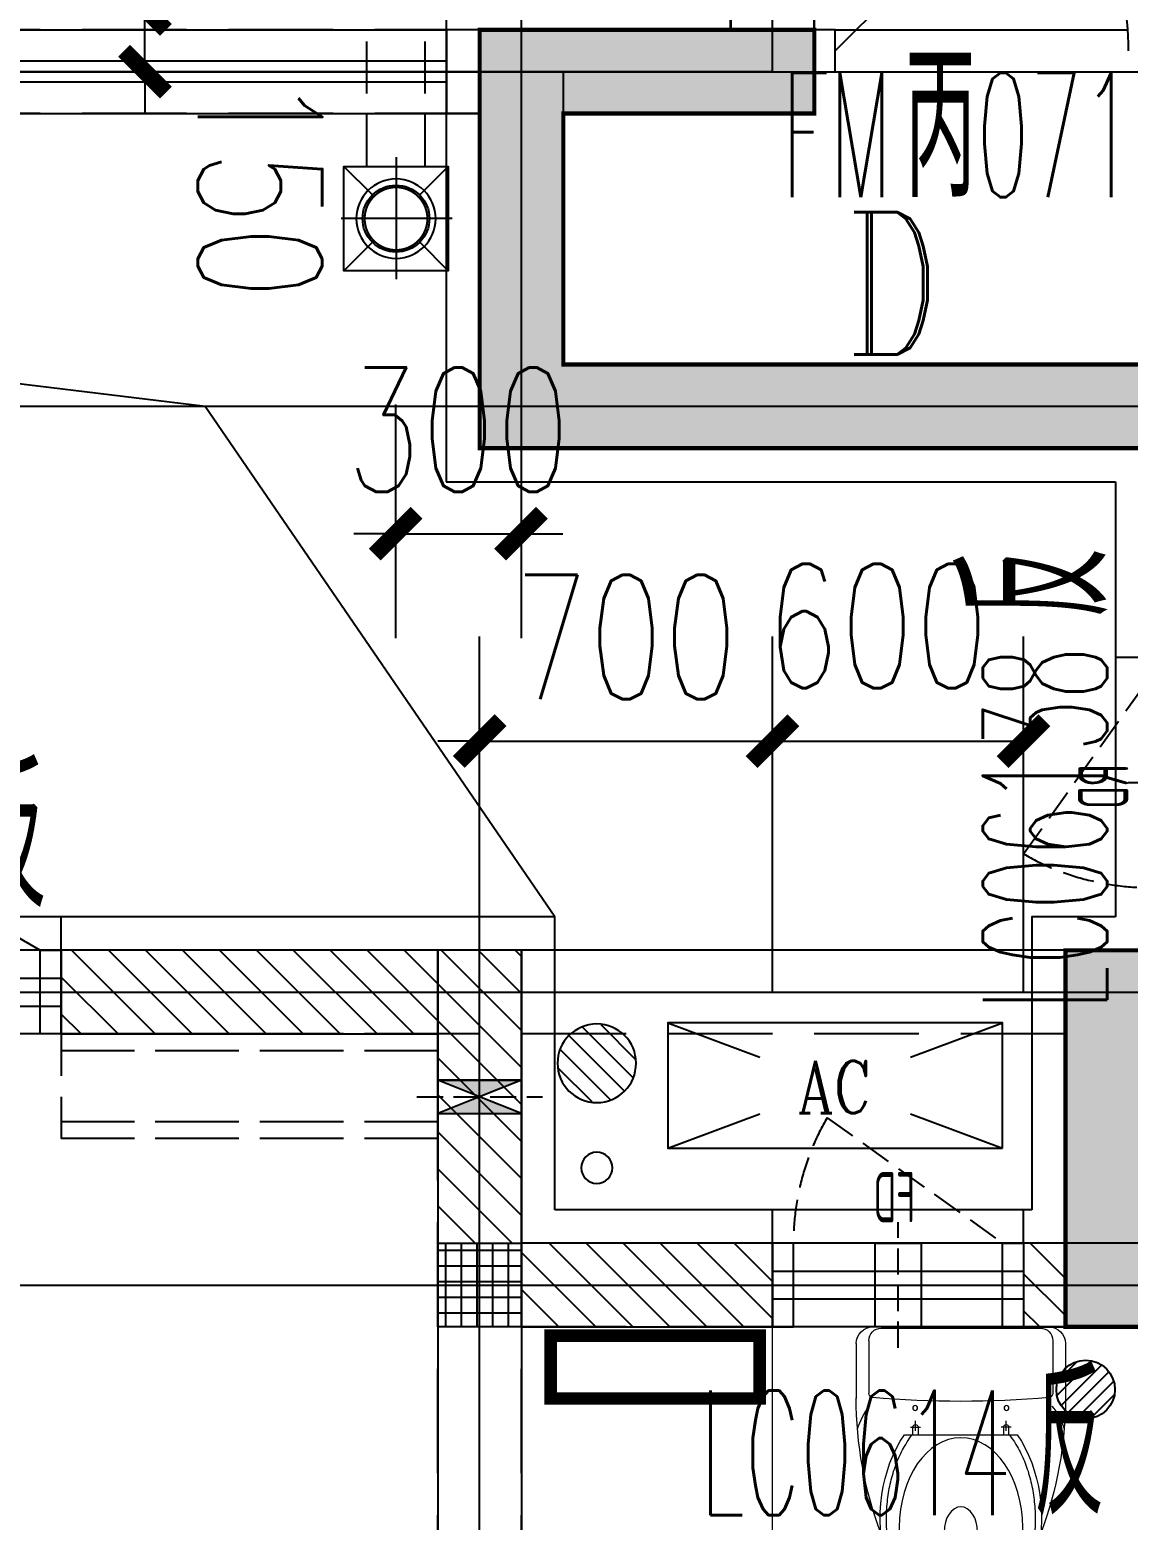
# Model space of a CAD drawing. Header units: millimetres. Extents: x 815519 to 890079, y 147095 to 251022.
# Drawn here: x 871104 to 873729, y 159533 to 163096 of the extents above; entities that cross this region are included whole.
import ezdxf

# ---------------------------------------------------------------- set-up
doc = ezdxf.new("R2010")
doc.units = ezdxf.units.MM
doc.header["$LTSCALE"] = 1000
doc.linetypes.add('DASH', pattern=[0.35, 0.25, -0.1])
doc.linetypes.add('DOTE', pattern=[61.468, 50.8, -5.08, 0.508, -5.08])
doc.layers.get('Defpoints').update_dxf_attribs({"color": 1})
for name, color, linetype in [('0-水标注', 1, 'Continuous'), ('000-深灰', 8, 'Continuous'), ('00000602', 7, 'Continuous'), ('A-WIND（门窗）', 155, 'Continuous'), ('AXIS', 3, 'Continuous'), ('COLUMN', 9, 'Continuous'), ('DOOR_FIRE', 4, 'Continuous'), ('DOOR_FIRE_TEXT', 7, 'Continuous'), ('E_OTHER', 3, 'Continuous'), ('EQUIP_地漏', 7, 'Continuous'), ('HANDRAIL', 3, 'Continuous'), ('KTIAO', 125, 'Continuous'), ('PC_预制外墙', 11, 'Continuous'), ('PC_预制外墙填充', 252, 'Continuous'), ('PIPE-地暖供', 4, 'Continuous'), ('PUB_DIM', 3, 'Continuous'), ('PUB_HATCH', 8, 'Continuous'), ('PUB_TEXT', 7, 'Continuous'), ('STAIR', 52, 'Continuous'), ('SURFACE', 6, 'Continuous'), ('VPIPE-凝结', 151, 'TG_N'), ('VPIPE-雨水', 4, 'DASH'), ('WALL', 2, 'Continuous'), ('WINDOW', 4, 'Continuous'), ('WINDOW_TEXT', 7, 'Continuous'), ('屋面雨落', 3, 'Continuous'), ('总内隔墙', 30, 'Continuous'), ('柱', 2, 'Continuous'), ('梁虚线', 134, 'DASH'), ('漏空线', 5, 'Continuous'), ('看线', 163, 'Continuous'), ('砼墙', 3, 'Continuous'), ('空调', 9, 'Continuous'), ('面积框', 6, 'Continuous'), ('预留洞-厨房', 6, 'Continuous')]:
    doc.layers.add(name, color=color, linetype=linetype)
doc.layers.add('DOTE', color=1, linetype='DOTE', plot=False)
for name, color, linetype, lineweight in [('厨卫', 154, 'Continuous', 0), ('预留洞-卫生间', 6, 'Continuous', 25), ('预留洞-空调', 6, 'Continuous', 25)]:
    doc.layers.add(name, color=color, linetype=linetype, lineweight=lineweight)
doc.styles.add('_TCH_DIM_T3', font='SIMPLEX.shx', dxfattribs={"width": 0.7, "bigfont": 'GBCBIG.shx'})
doc.styles.add('_TCH_LABEL', font='COMPLEX', dxfattribs={"bigfont": 'GBCBIG'})
doc.styles.add('_TCH_WINDOW', font='SIMPLEX', dxfattribs={"height": 3.5, "bigfont": 'GBCBIG'})
doc.styles.add('COMPLEX', font='COMPLEX')
doc.styles.add('TG_LINETYPE', font='SIMPLEX', dxfattribs={"width": 0.8, "height": 3, "bigfont": 'HZTXT'})
doc.styles.add('TSSD_REIN', font='TSSDENG.shx', dxfattribs={"width": 0.69, "height": 0.2, "bigfont": 'TSSDCHN.shx'})
doc.linetypes.add('TG_N', pattern='A,2,-0.3,["N",TG_LINETYPE,S=0.1,R=0,X=-0.23,Y=-0.15],0', length=2.3)
doc.dimstyles.new('_TCH_ARCH&&100', dxfattribs={"dimtxt": 297.5, "dimasz": 100, "dimexe": 250, "dimexo": 300, "dimgap": 100, "dimtad": 1, "dimdec": 0, "dimzin": 0, "dimdsep": 46, "dimtxsty": '_TCH_DIM_T3', "dimblk": 'ARCHTICK', "dimcen": 0.09, "dimclrt": 7, "dimazin": 2, "dimtfac": 1, "dimtdec": 0, "dimtix": 1, "dimtmove": 2, "dimatfit": 3, "dimfxl": 1, "dimtolj": 1, "dimtzin": 0, "dimarcsym": 0})

# ---------------------------------------------------------------- blocks, each defined once
blk = doc.blocks.new('10#标准层轴网')
at = {"layer": 'AXIS'}
blk.add_line((-317073.1, 354950), (-319373.1, 354950), dxfattribs=at)
at = {"layer": 'DOTE'}
for p, q in [((-317673.1, 354150), (-317673.1, 365950)), ((-317073.1, 354950), (-317073.1, 365950)), ((-328473.1, 354950), (-313473.1, 354950)), ((-303473.1, 354150), (-370833.1, 354150)), ((-325873.1, 352750), (-303473.1, 352750)), ((-317773.1, 342150), (-317773.1, 352750)), ((-328473.1, 352050), (-303473.1, 352050))]:
    blk.add_line(p, q, dxfattribs=at)
blk = doc.blocks.new('$DorLib2D$00000114')
at = {"color": 0}
blk.add_line((0.5, 0), (-0.2071, 0.7071), dxfattribs=at)
blk.add_arc((0.5, 0), 1, 135, 180, dxfattribs=at)
blk = doc.blocks.new('10#-2单元-3C右侧楼梯间')
at = {"layer": 'DOOR_FIRE'}
for p, q in [((-189720, 481500, 300), (-189020, 481500, 300)), ((-189720, 481400, 300), (-189020, 481400, 300))]:
    blk.add_line(p, q, dxfattribs=at)
at = {"layer": 'SURFACE'}
for p, q in [((-190650, 481550), (-190650, 480420)), ((-190650, 480420), (-189050, 480420))]:
    blk.add_line(p, q, dxfattribs=at)
at = {"layer": 'WALL'}
for p, q in [((-189970, 481550), (-189970, 481500)), ((-189770, 481500), (-189770, 481550)), ((-190570, 481500), (-190570, 480500)), ((-190570, 481500), (-189970, 481500)), ((-189720, 481500), (-189770, 481500)), ((-189720, 481400), (-189720, 481500)), ((-190370, 481400), (-190370, 480700)), ((-190370, 481400), (-189870, 481400)), ((-189870, 481400), (-189720, 481400)), ((-190370, 480700), (-188870, 480700)), ((-190570, 480500), (-188770, 480500))]:
    blk.add_line(p, q, dxfattribs=at)
at = {"layer": 'DOOR_FIRE', "xscale": -700, "yscale": 700, "zscale": 100, "rotation": 4.123338632419701e-10}
blk.add_blockref('$DorLib2D$00000114', (-189370, 481450), dxfattribs=at)
at = {"layer": 'DOOR_FIRE_TEXT', "style": '_TCH_WINDOW'}
for s, height, width, p in [('丙', 337.6, 0.7, (-189554, 481100)), ('FM', 297.5, 0.494118, (-189848, 481100)), ('0718', 297.5, 0.494118, (-189382, 481100))]:
    blk.add_text(s, height=height, dxfattribs=dict(at, width=width)).set_placement(p)
blk = doc.blocks.new('dddfg')
at = {"layer": '空调'}
for p, q in [((-230086.3, 24543.2), (-230086.3, 24368.2)), ((-229986.3, 24543.2), (-230086.3, 24543.2)), ((-230046.3, 24543.2), (-230046.3, 24368.2)), ((-229836.3, 24543.2), (-229936.3, 24543.2)), ((-229876.3, 24543.2), (-229876.3, 24368.2)), ((-229836.3, 24543.2), (-229836.3, 24368.2)), ((-230086.3, 24318.2), (-230086.3, 24118.2)), ((-230046.3, 24318.2), (-230046.3, 24118.2)), ((-229876.3, 24318.2), (-229876.3, 24118.2)), ((-229836.3, 24318.2), (-229836.3, 24118.2)), ((-230086.3, 24068.2), (-230086.3, 23868.2)), ((-230046.3, 24068.2), (-230046.3, 23868.2)), ((-229876.3, 24068.2), (-229876.3, 23868.2)), ((-229836.3, 24068.2), (-229836.3, 23868.2)), ((-230086.3, 23818.2), (-230086.3, 23643.2)), ((-230046.3, 23818.2), (-230046.3, 23643.2)), ((-229876.3, 23818.2), (-229876.3, 23643.2)), ((-229836.3, 23818.2), (-229836.3, 23643.2)), ((-230086.3, 23643.2), (-229986.3, 23643.2)), ((-229936.3, 23643.2), (-229836.3, 23643.2))]:
    blk.add_line(p, q, dxfattribs=at)
blk = doc.blocks.new('空调室外机')
at = {"linetype": 'ByBlock', "ltscale": 0.4}
for p, q in [((-375.2, 159.4), (-155.4, 76.9)), ((205, 76.9), (424.8, 159.4)), ((-375.2, -140.6), (-155.4, -58.2)), ((205, -58.2), (424.8, -140.6))]:
    blk.add_line(p, q, dxfattribs=at)
blk.add_lwpolyline([(424.8, -140.6), (424.8, 159.4), (-375.2, 159.4), (-375.2, -140.6)], close=True, dxfattribs=at)
at = {"style": 'COMPLEX', "width": 0.8}
blk.add_attdef('AC', (-83.7, -57, 0), '', height=125, dxfattribs=at)
blk = doc.blocks.new('$WINLIB2D$00000001')
for p, q in [((-0.5, 0.5), (0.5, 0.5)), ((-0.5, 0.5), (-0.5, -0.5)), ((0.5, -0.5), (0.5, 0.5)), ((0.5, 0.1667), (-0.5, 0.1667)), ((0.5, -0.1667), (-0.5, -0.1667)), ((-0.5, -0.5), (0.5, -0.5))]:
    blk.add_line(p, q)
blk = doc.blocks.new('3A户型-平面-反')
at = {"layer": 'A-WIND（门窗）', "linetype": 'DASH', "ltscale": 0.3}
for p, q in [((-116686.8, 132030.4), (-116386.8, 132450)), ((-119556.4, 132100), (-119036.8, 131800)), ((-117156.4, 131400), (-116736.8, 131100))]:
    blk.add_line(p, q, dxfattribs=at)
at = {"layer": 'A-WIND（门窗）'}
for points in [[(-118986.8, 131800), (-118986.8, 131600), (-119036.8, 131600), (-119036.8, 131800)], [(-117286.8, 131100), (-117286.8, 130900), (-117236.8, 130900), (-117236.8, 131100)], [(-116686.8, 131100), (-116686.8, 130900), (-116736.8, 130900), (-116736.8, 131100)]]:
    blk.add_lwpolyline(points, close=True, dxfattribs=at)
at = {"layer": 'A-WIND（门窗）', "linetype": 'DASH', "ltscale": 0.3}
for centre, start, end in [((-116386.8, 132550), 240, 270), ((-116636.8, 131100), 150, 180)]:
    blk.add_arc(centre, 600, start, end, dxfattribs=at)
at = {"layer": 'STAIR'}
blk.add_line((-116666.8, 131800), (-117806.8, 131800), dxfattribs=at)
at = {"layer": 'SURFACE'}
for p, q in [((-116466.8, 132920), (-116466.8, 131880)), ((-116386.8, 132500), (-116466.8, 132500)), ((-117806.8, 131880), (-121186.8, 131880)), ((-118986.8, 131800), (-118986.8, 131880)), ((-117806.8, 131180), (-117806.8, 131880)), ((-116666.8, 131180), (-117806.8, 131180)), ((-117286.8, 131100), (-117286.8, 131180)), ((-116686.8, 131100), (-116686.8, 131180))]:
    blk.add_line(p, q, dxfattribs=at)
blk.add_lwpolyline([(-116466.8, 131880), (-116666.8, 131880), (-116666.8, 131180)], dxfattribs=at)
at = {"layer": 'WALL'}
for p, q in [((-117886.8, 131800), (-118986.8, 131800)), ((-118986.8, 131800), (-118986.8, 131600)), ((-117886.8, 131800), (-117886.8, 131100)), ((-118986.8, 131600), (-118086.8, 131600)), ((-118086.8, 131600), (-118086.8, 131000)), ((-117286.8, 131100), (-117886.8, 131100)), ((-117286.8, 130900), (-117286.8, 131100)), ((-116386.8, 131100), (-116686.8, 131100)), ((-116686.8, 131100), (-116686.8, 130900)), ((-118086.8, 131000), (-118086.8, 129200)), ((-117886.8, 130900), (-117886.8, 129200)), ((-117886.8, 130900), (-117286.8, 130900)), ((-116686.8, 130900), (-116286.8, 130900))]:
    blk.add_line(p, q, dxfattribs=at)
at = {"layer": 'KTIAO', "extrusion": (0, 0, -1)}
ref = blk.add_blockref('空调室外机', (117161.6, 131467.6), dxfattribs=dict(at, xscale=-1, zscale=-1))
ref.add_attrib('AC', 'AC', (-117226.8, 131410.5), dxfattribs={"layer": '0', "height": 125, "style": 'COMPLEX', "width": 0.8})
at = {"layer": 'WINDOW'}
for p, xscale, yscale, zscale, rotation in [((-119586.8, 131700), 1200, 200, 1200, 179.9999999994455), ((-116986.8, 131000), 600, -200, 600, 179.9999999999922)]:
    blk.add_blockref('$WINLIB2D$00000001', p, dxfattribs=dict(at, xscale=xscale, yscale=yscale, zscale=zscale, rotation=rotation))
at = {"layer": '空调', "rotation": 270}
blk.add_blockref('dddfg', (-142630, -98486.3), dxfattribs=at)
at = {"layer": 'WINDOW_TEXT', "style": '_TCH_WINDOW'}
for s, height, rotation, width, p in [('反', 337.6, 90, 0.7, (-116486.8, 132594.7)), ('LC06138', 297.5, 90, 0.494118, (-116486.8, 131656.7)), ('反', 337.6, 360, 0.7, (-119188.6, 131900)), ('反', 337.6, 360, 0.7, (-116662.1, 130450)), ('LC0614', 297.5, 360, 0.494118, (-117460.1, 130450))]:
    blk.add_text(s, height=height, rotation=rotation, dxfattribs=dict(at, width=width)).set_placement(p)
blk = doc.blocks.new('10#楼-房间功能')
at = {"layer": 'PUB_TEXT', "style": '_TCH_LABEL', "width": 0.705882}
blk.add_text('D', height=340, dxfattribs=at).set_placement((-316898.2, 414285.2))
blk = doc.blocks.new('10#-剪力墙-初')
at = {"layer": 'PUB_HATCH'}
for points in [[(662712.9, -141000.9), (662712.9, -141600.9), (658412.9, -141600.9), (658412.9, -141800.9), (662912.9, -141800.9), (662912.9, -140800.9), (662112.9, -140800.9), (662112.9, -141000.9)], [(661512.9, -143900.9), (661512.9, -143000.9), (661112.9, -143000.9), (661112.9, -143900.9)]]:
    blk.add_hatch(color=256, dxfattribs=at).paths.add_polyline_path(points)
at = {"layer": '柱', "color": 6, "ltscale": 1, "const_width": 10}
blk.add_lwpolyline([(661512.9, -143900.9), (661512.9, -143000.9), (661112.9, -143000.9), (661112.9, -143900.9)], close=True, dxfattribs=at)
at = {"layer": '砼墙', "color": 5, "ltscale": 1, "const_width": 10}
blk.add_lwpolyline([(662712.9, -141000.9), (662712.9, -141600.9), (659312.9, -141600.9), (659312.9, -141600.9), (658412.9, -141600.9), (658412.9, -141800.9), (658512.9, -141800.9), (658512.9, -141800.9), (662912.9, -141800.9), (662912.9, -140800.9), (662112.9, -140800.9), (662112.9, -141000.9)], close=True, dxfattribs=at)
blk = doc.blocks.new('Z$W@#022B05CA')
at = {"layer": '厨卫'}
for p, q in [((698.7, 500), (567.8, 500)), ((705.7, 470), (579.9, 470)), ((735.7, 60), (735.7, 440)), ((738.7, 40), (738.7, 460)), ((480.7, 115.3), (480.7, 384.7)), ((480.7, 364.4), (499.9, 364.4)), ((490.4, 358.5), (514.2, 358.5)), ((499.1, 370.2), (499.1, 346.6)), ((499.9, 352.2), (480.7, 352.2)), ((499.9, 147.8), (480.7, 147.8)), ((499.1, 129.8), (499.1, 153.4)), ((480.7, 135.6), (499.9, 135.6)), ((490.4, 141.5), (514.2, 141.5)), ((698.7, 0), (567.8, 0)), ((705.7, 30), (579.9, 30))]:
    blk.add_line(p, q, dxfattribs=at)
for centre in [(544.8, 359.2), (544.8, 140.8)]:
    blk.add_circle(centre, 5.82, dxfattribs=at)
for centre, radius, start, end in [((568.5, -416.2), 916.2, 89.9528, 110.6123), ((698.7, 460), 40, 0, 90), ((448.5, 346.2), 157.9, 50.1815, 72.8478), ((579.9, 460), 10, 90, 175.0115), ((705.7, 440), 30, 0, 90), ((2985.7, 250), 2425, 175.0115, 184.9885), ((499.3, 358.3), 6.15, 275.1568, 84.8432), ((499.3, 141.7), 6.15, 275.1568, 84.8432), ((568.5, 916.2), 916.2, 249.3877, 270.0472), ((579.9, 40), 10, 184.9885, 270), ((698.7, 40), 40, 270, 0), ((705.7, 60), 30, 270, 0), ((448.5, 153.8), 157.9, 287.1522, 309.8185)]:
    blk.add_arc(centre, radius, start, end, dxfattribs=at)
for centre, major_axis, ratio, start_param, end_param in [((279.7, 250), (281, 0), 0.685919, 0.773739, 5.509446), ((259.5, 250.3), (214.4, 0), 0.687861, 1.570796326796175, 7.853981633975761), ((248.3, 250), (60.7, 0), 0.657164, 1.570796326790381, 7.853981633969967)]:
    blk.add_ellipse(centre, major_axis=major_axis, ratio=ratio, start_param=start_param, end_param=end_param, dxfattribs=at)
blk.add_open_spline([(479.3, 367), (466, 376.7), (459.6, 380.8), (441.8, 391), (430, 396.8), (405.1, 406.9), (392, 411.3), (364.9, 418.6), (350.9, 421.5), (322.3, 425.7), (307.8, 427), (278.6, 428), (263.9, 427.7), (234.9, 425.4), (220.5, 423.5), (192.4, 418.1), (178.7, 414.6), (152.3, 406.2), (139.7, 401.2), (115.8, 390.1), (104.6, 383.8), (83.9, 370.3), (74.3, 363), (57.2, 347.5), (49.7, 339.3), (36.7, 322.4), (31.2, 313.7), (22.5, 295.8), (19.2, 286.8), (14.8, 268.4), (13.7, 259.2), (13.7, 240.7), (14.8, 231.5), (19.2, 213.2), (22.5, 204.1), (31.2, 186.3), (36.7, 177.5), (49.7, 160.6), (57.3, 152.5), (74.4, 137), (83.9, 129.7), (104.7, 116.1), (115.9, 109.9), (139.8, 98.7), (152.4, 93.8), (178.8, 85.4), (192.5, 81.9), (220.6, 76.5), (234.9, 74.5), (264, 72.3), (278.7, 72), (307.9, 73), (322.4, 74.3), (351, 78.5), (365, 81.4), (392.1, 88.7), (405.2, 93.1), (430.1, 103.3), (441.9, 109), (459.6, 119.2), (466, 123.3), (481, 132.7)], degree=3, knots=[3.915332, 3.915332, 3.915332, 3.915332, 4.014441, 4.014441, 4.176505, 4.176505, 4.338569, 4.338569, 4.500633, 4.500633, 4.662697, 4.662697, 4.824761, 4.824761, 4.986825, 4.986825, 5.148889, 5.148889, 5.310953, 5.310953, 5.473017, 5.473017, 5.635081, 5.635081, 5.797146, 5.797146, 5.95921, 5.95921, 6.121274, 6.121274, 6.283338, 6.283338, 6.445402, 6.445402, 6.607466, 6.607466, 6.76953, 6.76953, 6.931594, 6.931594, 7.093658, 7.093658, 7.255722, 7.255722, 7.417786, 7.417786, 7.57985, 7.57985, 7.741915, 7.741915, 7.903979, 7.903979, 8.066043, 8.066043, 8.228107, 8.228107, 8.390171, 8.390171, 8.552235, 8.552235, 8.651039, 8.651039, 8.651039, 8.651039], dxfattribs=at)
blk = doc.blocks.new('3A-左户厨卫')
at = {"layer": '厨卫'}
blk.add_lwpolyline([(-461856.5, 436050), (-461256.5, 436050), (-461256.5, 434350), (-461856.5, 434350)], close=True, dxfattribs=at)
at = {"ltscale": 0.002, "rotation": 90}
blk.add_blockref('Z$W@#022B05CA', (-462056.5, 435311.2), dxfattribs=at)
blk = doc.blocks.new('A$C229B3283')
at = {"color": 2, "linetype": 'DASH', "ltscale": 0.25}
blk.add_lwpolyline([(0, -250), (0, 50)], dxfattribs=at)
blk.add_lwpolyline([(-55, 0), (-55, -200), (55, -200), (55, 0), (-55, 0)])
at = {"color": 8, "style": 'TSSD_REIN', "width": 0.552}
blk.add_text('FD', height=120, dxfattribs=at).set_placement((-40.8, 50))
blk = doc.blocks.new('A$C3BAF56AD')
at = {"color": 2, "linetype": 'DASH', "ltscale": 0.25}
blk.add_lwpolyline([(0, -250), (0, 50)], dxfattribs=at)
blk.add_lwpolyline([(-55, 0), (-55, -200), (55, -200), (55, 0), (-55, 0)])
at = {"color": 8, "style": 'TSSD_REIN', "width": 0.552}
blk.add_text('RD', height=120, dxfattribs=at).set_placement((-44.6, 50))
blk = doc.blocks.new('A$C1AEB30FF')
h = blk.add_hatch(color=8)
h.dxf.hatch_style = 1
h.paths.add_polyline_path([(40, -200), (0, -100), (40, 0)])
h.paths.add_polyline_path([(-40, -200), (0, -100), (-40, 0)])
at = {"color": 2, "linetype": 'DASH', "ltscale": 0.25}
blk.add_lwpolyline([(0, 50), (0, -250)], dxfattribs=at)
for points in [[(40, -200), (40, 0), (-40, 0), (-40, -200), (40, -200)], [(-40, -200), (0, -100), (-40, 0), (-40, -200)], [(40, -200), (0, -100), (40, 0), (40, -200)]]:
    blk.add_lwpolyline(points)
blk = doc.blocks.new('地漏')
h = blk.add_hatch()
h.set_pattern_fill('LINE', color=13, scale=25, angle=45, style=0)
h.set_pattern_definition([(45, (0, 0), (-16.83798023, 16.83798023), [])])
edge = h.paths.add_edge_path()
edge.add_arc((6430372.7, -196010.6), 70, 0, 360)
at = {"color": 13}
blk.add_line((6430410.5, -195951.9), (6430411.9, -195953.3), dxfattribs=at)
blk.add_circle((6430372.7, -196010.6), 70)
blk = doc.blocks.new('$TwtSys$00000141')
for p, q in [((-94.2, 7.7), (-10.1, 91.8)), ((-94.2, 7.7), (-10.1, 91.8)), ((-87.2, -35.1), (35.1, 87.2)), ((-87.2, -35.1), (35.1, 87.2)), ((-66.5, -66.5), (66.5, 66.5)), ((-66.5, -66.5), (66.5, 66.5)), ((-32.4, -87.1), (87.6, 32.9)), ((-32.4, -87.1), (87.6, 32.9)), ((11.4, -92.3), (92.3, -11.4)), ((11.4, -92.3), (92.3, -11.4))]:
    blk.add_line(p, q)
blk.add_circle((0, 0), 94)
blk.add_circle((0, 0), 94)
blk = doc.blocks.new('3-A-雨水-留洞')
at = {"layer": 'VPIPE-凝结'}
blk.add_circle((-558294.2, 689470.5), 37.5, dxfattribs=at)
at = {"layer": 'EQUIP_地漏'}
blk.add_blockref('$TwtSys$00000141', (-558294.2, 689720.5), dxfattribs=at)
at = {"layer": 'EQUIP_地漏', "xscale": -1, "rotation": 180}
blk.add_blockref('地漏', (-6989835.2, 492929.9), dxfattribs=at)
at = {"layer": '预留洞-卫生间'}
blk.add_blockref('A$C229B3283', (-559014.2, 689290.5), dxfattribs=at)
at = {"layer": '预留洞-厨房', "rotation": 270}
blk.add_blockref('A$C3BAF56AD', (-559614.2, 690390.5), dxfattribs=at)
at = {"layer": '预留洞-空调', "xscale": -1, "rotation": 270}
blk.add_blockref('A$C1AEB30FF', (-557914.2, 689640.5), dxfattribs=at)
blk = doc.blocks.new('_ArchTick')
at = {"color": 0, "linetype": 'ByBlock', "const_width": 0.4}
blk.add_lwpolyline([(-0.5, -0.5), (0.5, 0.5)], dxfattribs=at)
blk = doc.blocks.new('*D918')
at = {"layer": 'Defpoints', "color": 0, "transparency": 16777216}
for p in [(-189270, 544200), (-189870, 543300), (-189270, 543300)]:
    blk.add_point(p, dxfattribs=at)
at = {"layer": 'PUB_DIM', "color": 0, "lineweight": -2, "transparency": 16777216}
for p, q in [((-189870, 543600), (-189870, 544450)), ((-189270, 543600), (-189270, 544450)), ((-189870, 544200), (-189270, 544200))]:
    blk.add_line(p, q, dxfattribs=at)
at = {"layer": 'PUB_DIM', "color": 0, "lineweight": -2, "transparency": 16777216, "xscale": 100, "yscale": 100, "zscale": 100, "rotation": 180}
blk.add_blockref('_ArchTick', (-189870, 544200), dxfattribs=at)
at = {"layer": 'PUB_DIM', "color": 0, "lineweight": -2, "transparency": 16777216, "xscale": 100, "yscale": 100, "zscale": 100}
blk.add_blockref('_ArchTick', (-189270, 544200), dxfattribs=at)
at = {"layer": 'PUB_DIM', "color": 7, "transparency": 16777216, "insert": (-189620, 544475), "char_height": 297.5, "attachment_point": 5, "style": '_TCH_DIM_T3'}
blk.add_mtext('\\A1;600', dxfattribs=at)
blk = doc.blocks.new('*D919')
at = {"layer": 'Defpoints', "color": 0, "transparency": 16777216}
for p in [(-189870, 544200), (-190570, 543300), (-189870, 543300)]:
    blk.add_point(p, dxfattribs=at)
at = {"layer": 'PUB_DIM', "color": 0, "lineweight": -2, "transparency": 16777216}
for p, q in [((-190570, 543600), (-190570, 544450)), ((-189870, 543600), (-189870, 544450)), ((-190570, 544200), (-190670, 544200)), ((-190570, 544200), (-189870, 544200)), ((-189870, 544200), (-189770, 544200))]:
    blk.add_line(p, q, dxfattribs=at)
at = {"layer": 'PUB_DIM', "color": 0, "lineweight": -2, "transparency": 16777216, "xscale": 100, "yscale": 100, "zscale": 100}
blk.add_blockref('_ArchTick', (-190570, 544200), dxfattribs=at)
at = {"layer": 'PUB_DIM', "color": 0, "lineweight": -2, "transparency": 16777216, "xscale": 100, "yscale": 100, "zscale": 100, "rotation": 180}
blk.add_blockref('_ArchTick', (-189870, 544200), dxfattribs=at)
at = {"layer": 'PUB_DIM', "color": 7, "transparency": 16777216, "insert": (-190220, 544448.7), "char_height": 297.5, "attachment_point": 5, "style": '_TCH_DIM_T3'}
blk.add_mtext('\\A1;700', dxfattribs=at)
blk = doc.blocks.new('*D951')
at = {"layer": 'Defpoints', "color": 0, "transparency": 16777216}
for p in [(-191370, 547000), (-189870, 547000), (-189869.9, 545950)]:
    blk.add_point(p, dxfattribs=at)
at = {"layer": 'PUB_DIM', "color": 0, "lineweight": -2, "transparency": 16777216}
for p, q in [((-190170, 547000), (-191620, 547000)), ((-191369.9, 545950), (-191370, 547000)), ((-190169.9, 545950), (-191619.9, 545950))]:
    blk.add_line(p, q, dxfattribs=at)
at = {"layer": 'PUB_DIM', "color": 0, "lineweight": -2, "transparency": 16777216, "xscale": 100, "yscale": 100, "zscale": 100}
for p, rotation in [((-191370, 547000), 90.00078163353929), ((-191369.9, 545950), 270.0007816335393)]:
    blk.add_blockref('_ArchTick', p, dxfattribs=dict(at, rotation=rotation))
at = {"layer": 'PUB_DIM', "color": 7, "transparency": 16777216, "insert": (-191121.2, 546475), "char_height": 297.5, "attachment_point": 5, "rotation": 270.0008, "style": '_TCH_DIM_T3'}
blk.add_mtext('\\A1;1050', dxfattribs=at)
blk = doc.blocks.new('*D952')
at = {"layer": 'Defpoints', "color": 0, "transparency": 16777216}
for p in [(-191369.9, 545950), (-189869.9, 545950), (-189869.9, 545800)]:
    blk.add_point(p, dxfattribs=at)
at = {"layer": 'PUB_DIM', "color": 0, "lineweight": -2, "transparency": 16777216}
for p, q in [((-191369.9, 545950), (-191369.9, 546050)), ((-190169.9, 545950), (-191619.9, 545950)), ((-191369.9, 545800), (-191369.9, 545950)), ((-190169.9, 545800), (-191619.9, 545800)), ((-191369.9, 545800), (-191369.9, 545700))]:
    blk.add_line(p, q, dxfattribs=at)
at = {"layer": 'PUB_DIM', "color": 0, "lineweight": -2, "transparency": 16777216, "xscale": 100, "yscale": 100, "zscale": 100}
for p, rotation in [((-191369.9, 545950), 270.0007816335385), ((-191369.9, 545800), 90.00078163353845)]:
    blk.add_blockref('_ArchTick', p, dxfattribs=dict(at, rotation=rotation))
at = {"layer": 'PUB_DIM', "color": 7, "transparency": 16777216, "insert": (-191094.9, 545522.5), "char_height": 297.5, "attachment_point": 5, "rotation": 270.0008, "style": '_TCH_DIM_T3'}
blk.add_mtext('\\A1;150', dxfattribs=at)
blk = doc.blocks.new('YSG')
at = {"layer": 'E_OTHER', "color": 1, "linetype": 'DASH', "ltscale": 0.5}
for p, q in [((704625.7, 382395.7), (704625.7, 382720.7)), ((704765.7, 382395.7), (704765.7, 382720.7))]:
    blk.add_line(p, q, dxfattribs=at)
at = {"layer": '屋面雨落', "ltscale": 0.5}
for points in [[(704639.1, 382215.4), (704570.7, 382146.9), (704820.7, 382146.9), (704752.2, 382215.4, 0.414214), (704752.2, 382328.5), (704820.7, 382396.9), (704570.7, 382396.9), (704639.1, 382328.5, 0.414214), (704639.1, 382215.4, 2.414214)], [(704752.2, 382215.4), (704820.7, 382146.9), (704820.7, 382396.9), (704752.2, 382328.5, 0.414214), (704639.1, 382328.5), (704570.7, 382396.9), (704570.7, 382146.9), (704639.1, 382215.4, 0.414214), (704752.2, 382215.4, 2.414214)]]:
    blk.add_lwpolyline(points, format="xyb", dxfattribs=at)
blk = doc.blocks.new('圆雨水管')
at = {"layer": '0-水标注'}
for p, q in [((330478.5, -524560.6), (330478.5, -524825.6)), ((330625.6, -524694.6), (330334.1, -524694.6))]:
    blk.add_line(p, q, dxfattribs=at)
at = {"layer": '0-水标注', "color": 6, "const_width": 5}
blk.add_lwpolyline([(330553.5, -524694.6, 1), (330403.5, -524694.6, 1), (330553.5, -524694.6, 1)], format="xyb", dxfattribs=at)
at = {"layer": '0-水标注', "color": 6}
blk.add_circle((330478.5, -524694.6), 95, dxfattribs=at)
blk = doc.blocks.new('10#楼-外廊雨水')
at = {"layer": 'VPIPE-雨水', "xscale": -1, "rotation": 270}
blk.add_blockref('圆雨水管', (333924.8, 86170.3, -400), dxfattribs=at)
at = {"layer": '漏空线', "xscale": -1}
blk.add_blockref('YSG', (513925.8, 34376.9, -400), dxfattribs=at)
blk = doc.blocks.new('DAAB')
at = {"layer": '梁虚线', "ltscale": 1}
for p, q in [((225117.7, -670515.6), (225117.7, -669215.6)), ((225317.7, -670515.6), (225317.7, -669215.6)), ((225917.7, -670515.6), (232417.7, -670515.6)), ((225917.7, -670715.6), (232417.7, -670715.6)), ((224517.7, -672715.6), (228317.7, -672715.6)), ((224517.7, -672915.6), (228317.7, -672915.6)), ((225817.7, -679215.6), (225817.7, -672915.6)), ((226017.7, -679215.6), (226017.7, -672915.6)), ((224517.7, -673415.6), (225817.7, -673415.6)), ((224517.7, -673615.6), (225817.7, -673615.6))]:
    blk.add_line(p, q, dxfattribs=at)
for points in [[(225117.7, -670515.6), (225917.7, -670515.6)], [(225117.7, -670715.6), (225117.7, -670515.6)], [(225917.7, -671515.6), (225917.7, -670515.6)], [(225117.7, -670715.6), (225717.7, -670715.6)], [(225717.7, -671315.6), (225717.7, -670715.6)], [(225717.7, -671315.6), (222317.7, -671315.6), (222317.7, -671315.6), (221417.7, -671315.6), (221417.7, -671515.6), (221517.7, -671515.6), (221517.7, -671515.6), (225917.7, -671515.6)]]:
    blk.add_lwpolyline(points, dxfattribs=at)
for points in [[(233917.7, -672715.6), (233917.7, -671515.6), (232417.7, -671515.6), (232417.7, -670715.6), (225917.7, -670715.6), (225917.7, -671515.6), (224317.7, -671515.6), (224317.7, -672715.6), (233917.7, -672715.6)], [(224517.7, -673615.6), (224517.7, -672715.6), (224117.7, -672715.6), (224117.7, -673615.6)]]:
    blk.add_lwpolyline(points, close=True, dxfattribs=at)
blk = doc.blocks.new('10#-集水器')
at = {"layer": 'PIPE-地暖供', "color": 1, "const_width": 30}
blk.add_lwpolyline([(-81046.5, 212333.9), (-81546.5, 212333.9), (-81546.5, 212483.9), (-81046.5, 212483.9)], close=True, dxfattribs=at)
blk = doc.blocks.new('10#-标准层-装备式')
at = {"layer": 'PC_预制外墙填充'}
h = blk.add_hatch(dxfattribs=at)
h.set_pattern_fill('ANSI31', color=256, scale=500, style=0)
h.set_pattern_definition([(45, (-572752.71, 434421.08), (-44.194174, 44.194174), [])])
h.paths.add_polyline_path([(198313.5, 539000), (198513.5, 539000), (198513.5, 539600), (198313.5, 539600)])
h.paths.add_polyline_path([(195313.5, 539000), (195113.5, 539000), (195113.5, 539600), (195313.5, 539600)])
h.paths.add_polyline_path([(188313.5, 537000), (188113.5, 537000), (188113.5, 536400), (188313.5, 536400)])
h.paths.add_polyline_path([(183313.5, 536400), (183113.5, 536400), (183113.5, 537000), (183313.5, 537000)])
h.paths.add_polyline_path([(181513.5, 536400), (181513.5, 537000)])
h.paths.add_polyline_path([(181713.5, 537000), (181513.5, 537000), (181513.5, 536400), (181713.5, 536400)])
h.paths.add_polyline_path([(176713.5, 536400), (176513.5, 536400), (176513.5, 537000), (176713.5, 537000)])
h.paths.add_polyline_path([(169313.5, 538000), (169513.5, 538000), (169513.5, 538800), (169313.5, 538800)])
h.paths.add_polyline_path([(165813.5, 538000), (166013.5, 538000), (166013.5, 538800), (165813.5, 538800)])
h.paths.add_polyline_path([(166513.5, 547200), (165813.5, 547200), (165813.5, 547400), (166513.5, 547400)])
h.paths.add_polyline_path([(185513.5, 543700), (185713.5, 543700), (185713.5, 543000), (185513.5, 543000)])
h.paths.add_polyline_path([(179313.5, 543000), (179113.5, 543000), (179113.5, 543700), (179313.5, 543700)])
h.paths.add_polyline_path([(198313.5, 543000), (198513.5, 543000), (198513.5, 541500), (198313.5, 541500)])
h.paths.add_polyline_path([(197613.5, 539000), (197613.5, 538800), (198513.5, 538800), (198513.5, 539000)])
h.paths.add_polyline_path([(196113.5, 538800), (196113.5, 539000), (195113.5, 539000), (195113.5, 538800)])
h.paths.add_polyline_path([(194813.5, 550500), (194813.5, 550700), (194163.5, 550700), (194163.5, 550500)])
h.paths.add_polyline_path([(193013.5, 550700), (193013.5, 550500), (193763.5, 550500), (193763.5, 550700)])
h.paths.add_polyline_path([(191513.5, 550500), (191513.5, 550700), (191013.5, 550700), (191013.5, 550500)])
h.paths.add_polyline_path([(187013.5, 552800.3), (187013.5, 552600), (187913.5, 552600), (187913.5, 552800.3)])
h.paths.add_polyline_path([(185713.5, 549800), (185913.5, 549800), (185913.5, 549900), (185713.5, 549900)])
h.paths.add_polyline_path([(185913.5, 548000), (185713.5, 548000), (185713.5, 547700), (185913.5, 547700)])
h.paths.add_polyline_path([(187213.5, 544400), (187413.5, 544400), (187413.5, 544900), (187213.5, 544900)])
h.paths.add_polyline_path([(187413.5, 543798.4), (187213.5, 543798.4), (187213.5, 543700), (187413.5, 543700)])
h.paths.add_polyline_path([(186313.5, 542800), (186313.5, 543000), (185713.5, 543000), (185713.5, 542800)])
h.paths.add_polyline_path([(186913.5, 543000), (186913.5, 542800), (187013.5, 542800), (187013.5, 543000)])
h.paths.add_polyline_path([(183413.5, 543500), (183413.5, 543700), (183213.5, 543700), (183213.5, 543500)])
h.paths.add_polyline_path([(184613.5, 543700), (184613.5, 543500), (185513.5, 543500), (185513.5, 543700)])
h.paths.add_polyline_path([(181413.5, 543700), (181413.5, 543500), (181613.5, 543500), (181613.5, 543700)])
h.paths.add_polyline_path([(180213.5, 543500), (180213.5, 543700), (179313.5, 543700), (179313.5, 543500)])
h.paths.add_polyline_path([(178513.5, 543000), (178513.5, 542800), (179113.5, 542800), (179113.5, 543000)])
h.paths.add_polyline_path([(177913.5, 542800), (177913.5, 543000), (177813.5, 543000), (177813.5, 542800)])
h.paths.add_polyline_path([(177413.5, 544400), (177613.5, 544400), (177613.5, 544900), (177413.5, 544900)])
h.paths.add_polyline_path([(177613.5, 543800), (177413.5, 543800), (177413.5, 543700), (177613.5, 543700)])
h.paths.add_polyline_path([(178413.5, 549800), (178613.5, 549800), (178613.5, 549900), (178413.5, 549900)])
h.paths.add_polyline_path([(178613.5, 547800), (178413.5, 547800), (178413.5, 547700), (178613.5, 547700)])
h.paths.add_polyline_path([(177313.5, 552600), (177313.5, 552800), (176413.5, 552800), (176413.5, 552600)])
h.paths.add_polyline_path([(172713.5, 550900), (172713.5, 550700), (173613.5, 550700), (173613.5, 550900)])
h.paths.add_polyline_path([(172063.5, 550700), (172063.5, 550900), (171863.5, 550900), (171863.5, 550700)])
h.paths.add_polyline_path([(170763.5, 550600), (170763.5, 550400), (171213.5, 550400), (171213.5, 550600)])
h.paths.add_polyline_path([(168863.5, 550600), (168863.5, 550400), (170163.5, 550400), (170163.5, 550600)])
h.paths.add_polyline_path([(167363.5, 550400), (167363.5, 550600), (167163.5, 550600), (167163.5, 550400)])
h.paths.add_polyline_path([(165813.5, 547000), (166013.5, 547000), (166013.5, 547200), (165813.5, 547200)])
h.paths.add_polyline_path([(166013.5, 545500), (165813.5, 545500), (165813.5, 544700), (166013.5, 544700)])
h.paths.add_polyline_path([(165813.5, 544350), (166013.5, 544350), (166013.5, 544500.1), (165813.5, 544500.1)])
h.paths.add_polyline_path([(166013.5, 543750), (165813.5, 543750), (165813.5, 542800), (166013.5, 542800)])
h.paths.add_polyline_path([(168513.5, 538200), (168513.5, 538000), (169313.5, 538000), (169313.5, 538200)])
h.paths.add_polyline_path([(166713.5, 538000), (166713.5, 538200), (166013.5, 538200), (166013.5, 538000)])
h.paths.add_polyline_path([(172213.5, 539000), (172213.5, 538800), (172413.5, 538800), (172413.5, 539000)])
h.paths.add_polyline_path([(170213.5, 538800), (170213.5, 539000), (170013.5, 539000), (170013.5, 538800)])
h.paths.add_polyline_path([(175813.5, 537200), (175813.5, 537000), (176013.5, 537000), (176013.5, 537200)])
h.paths.add_polyline_path([(173813.5, 537000), (173813.5, 537200), (173613.5, 537200), (173613.5, 537000)])
h.paths.add_polyline_path([(177513.5, 536200), (177513.5, 536400), (176513.5, 536400), (176513.5, 536200)])
h.paths.add_polyline_path([(181163.5, 536400), (181163.5, 536200), (181713.5, 536200), (181713.5, 536400)])
h.paths.add_polyline_path([(179663.5, 536200), (179663.5, 536400), (179013.5, 536400), (179013.5, 536200)])
h.paths.add_polyline_path([(183663.5, 536200), (183663.5, 536400), (183113.5, 536400), (183113.5, 536200)])
h.paths.add_polyline_path([(187313.5, 536400), (187313.5, 536200), (188313.5, 536200), (188313.5, 536400)])
h.paths.add_polyline_path([(185813.5, 536200), (185813.5, 536400), (185163.5, 536400), (185163.5, 536200)])
h.paths.add_polyline_path([(191013.5, 537200), (191013.5, 537000), (191213.5, 537000), (191213.5, 537200)])
h.paths.add_polyline_path([(189013.5, 537000), (189013.5, 537200), (188813.5, 537200), (188813.5, 537000)])
h.paths.add_polyline_path([(194413.5, 539800), (194413.5, 539600), (194613.5, 539600), (194613.5, 539800)])
h.paths.add_polyline_path([(192413.3, 539600), (192413.3, 539800), (192213.5, 539800), (192213.5, 539600)])
h.paths.add_polyline_path([(197613.5, 545900), (197413.5, 545900), (197413.5, 545000), (197613.5, 545000)])
h.paths.add_polyline_path([(197413.5, 546550), (197613.5, 546550), (197613.5, 547300), (197413.5, 547300)])
at = {"layer": 'PC_预制外墙'}
blk.add_lwpolyline([(179313.5, 543000), (179113.5, 543000), (179113.5, 543700), (179313.5, 543700)], close=True, dxfattribs=at)
for points in [[(180213.5, 543500), (179313.5, 543500), (179313.5, 543700), (180213.5, 543700), (180213.5, 543500)], [(177913.5, 542800), (177813.5, 542800), (177813.5, 543000), (177913.5, 543000), (177913.5, 542800)], [(178513.5, 543000), (179113.5, 543000), (179113.5, 542800), (178513.5, 542800), (178513.5, 543000)]]:
    blk.add_lwpolyline(points, dxfattribs=at)
blk = doc.blocks.new('*D961')
at = {"layer": 'Defpoints', "color": 0, "transparency": 16777216}
for p in [(871978.7, 162499.7), (872278.5, 162499.7), (872278.5, 161891.1)]:
    blk.add_point(p, dxfattribs=at)
at = {"layer": 'PUB_DIM', "color": 0, "lineweight": -2, "transparency": 16777216}
for p, q in [((871978.7, 162199.7), (871978.7, 161641.1)), ((872278.5, 162199.7), (872278.5, 161641.1)), ((871978.7, 161891.1), (871878.7, 161891.1)), ((871978.7, 161891.1), (872278.5, 161891.1)), ((872278.5, 161891.1), (872378.5, 161891.1))]:
    blk.add_line(p, q, dxfattribs=at)
at = {"layer": 'PUB_DIM', "color": 0, "lineweight": -2, "transparency": 16777216, "xscale": 100, "yscale": 100, "zscale": 100}
blk.add_blockref('_ArchTick', (871978.7, 161891.1), dxfattribs=at)
at = {"layer": 'PUB_DIM', "color": 0, "lineweight": -2, "transparency": 16777216, "xscale": 100, "yscale": 100, "zscale": 100, "rotation": 180}
blk.add_blockref('_ArchTick', (872278.5, 161891.1), dxfattribs=at)
at = {"layer": 'PUB_DIM', "color": 7, "transparency": 16777216, "insert": (872128.6, 162139.8), "char_height": 297.5, "attachment_point": 5, "style": '_TCH_DIM_T3'}
blk.add_mtext('\\A1;300', dxfattribs=at)
blk = doc.blocks.new('10#尺寸标注-0')
at = {"layer": 'PUB_DIM', "color": 112}
dim = blk.add_linear_dim(base=(-189270, 544200), p1=(-189870, 543300), p2=(-189270, 543300), angle=0, dimstyle='_TCH_ARCH&&100', dxfattribs=at)
dim.commit()
dim.dimension.update_dxf_attribs({"geometry": '*D918', "text_midpoint": (-189620, 544475), "dimtype": 129})
dim = blk.add_aligned_dim(p1=(-190570, 543300), p2=(-189870, 543300), distance=900, dimstyle='_TCH_ARCH&&100', dxfattribs=at)
dim.commit()
dim.dimension.update_dxf_attribs({"geometry": '*D919', "text_midpoint": (-190220, 544448.7)})
blk = doc.blocks.new('10#-尺寸标注-1')
at = {"layer": 'PUB_DIM'}
dim = blk.add_aligned_dim(p1=(-189869.9, 545950), p2=(-189870, 547000), distance=1500, dimstyle='_TCH_ARCH&&100', dxfattribs=at)
dim.commit()
dim.dimension.update_dxf_attribs({"geometry": '*D951', "text_midpoint": (-191121.2, 546475)})
dim = blk.add_linear_dim(base=(-191369.9, 545950), p1=(-189869.9, 545800), p2=(-189869.9, 545950), angle=90.0008, dimstyle='_TCH_ARCH&&100', dxfattribs=at)
dim.commit()
dim.dimension.update_dxf_attribs({"geometry": '*D952', "text_midpoint": (-191094.9, 545522.5), "dimtype": 129})

msp = doc.modelspace()

# ---------------------------------------------------------------- hatches: boundary and pattern name
at = {"layer": '00000602'}
h = msp.add_hatch(dxfattribs=at)
h.set_pattern_fill('NET', color=256, scale=300)
h.set_pattern_definition([(0, (-651451.338, -189920.94), (0, 37.5), []), (90, (-651451.338, -189920.94), (-37.5, 2e-15), [])])
h.paths.add_polyline_path([(872279.6, 159995.4), (872079.6, 159995.4), (872079.6, 160195.4), (872279.6, 160195.4)])
h.paths.add_polyline_path([(865679.6, 159995.4), (865879.6, 159995.4), (865879.6, 160195.4), (865679.6, 160195.4)])
h.paths.add_polyline_path([(839919.6, 159995.4), (839719.6, 159995.4), (839719.6, 160195.4), (839919.6, 160195.4)])
h.paths.add_polyline_path([(833319.6, 159995.4), (833519.6, 159995.4), (833519.6, 160195.4), (833319.6, 160195.4)])
h.paths.add_polyline_path([(857629.6, 167695.4), (857229.6, 167695.4), (857229.6, 167895.4), (857629.6, 167895.4)])
h.paths.add_polyline_path([(847969.6, 167895.4), (848369.6, 167895.4), (848369.6, 167695.4), (847969.6, 167695.4)])

# ---------------------------------------------------------------- linework, layer by layer
at = {"layer": '000-深灰'}
msp.add_lwpolyline([(872359.5, 160975.4), (871523.5, 162195.4), (865759.5, 162895.4)], dxfattribs=at)
at = {"layer": '00000602'}
msp.add_lwpolyline([(872279.6, 159995.4), (872079.6, 159995.4), (872079.6, 160195.4), (872279.6, 160195.4)], close=True, dxfattribs=at)
at = {"layer": 'HANDRAIL', "color": 33}
for p, q in [((865759.5, 163095.4), (872100.1, 163095.4)), ((872100.1, 163095.4), (872100.1, 162895.4)), ((865759.5, 162895.4), (872100.1, 162895.4))]:
    msp.add_line(p, q, dxfattribs=at)
at = {"layer": 'HANDRAIL'}
for p, q in [((872100.1, 163020.4), (865759.5, 163020.4)), ((872100.1, 162970.4), (865759.5, 162970.4))]:
    msp.add_line(p, q, dxfattribs=at)

# ---------------------------------------------------------------- block references
at = {"xscale": -1}
for name, p in [('10#-剪力墙-初', (1535092.4, 303896.3)), ('3A-左户厨卫', (411023, -276054.6))]:
    msp.add_blockref(name, p, dxfattribs=at)
at = {"xscale": -1, "rotation": 359.9999999999714}
msp.add_blockref('DAAB', (1098097, 833611), dxfattribs=at)
at = {"layer": 'COLUMN', "xscale": -1}
msp.add_blockref('10#-集水器', (791302.5, -52509.6), dxfattribs=at)
at = {"layer": 'PUB_TEXT'}
msp.add_blockref('3A户型-平面-反', (990166.2, 29095.4), dxfattribs=at)
at = {"layer": '总内隔墙', "color": 0, "xscale": -1}
msp.add_blockref('10#-标准层-装备式', (1051393, -382804.6), dxfattribs=at)
at = {"layer": '看线'}
for name, p in [('10#标准层轴网', (1189952.5, -191954.6)), ('10#-2单元-3C右侧楼梯间', (1062749.5, -318404.6)), ('10#楼-房间功能', (1189952.5, -251965.6))]:
    msp.add_blockref(name, p, dxfattribs=at)
at = {"layer": '看线', "xscale": -1}
msp.add_blockref('3-A-雨水-留洞', (314165.3, -529095.1), dxfattribs=at)
at = {"layer": '面积框'}
for name, p in [('10#尺寸标注-0', (1062749.5, -382804.6)), ('10#-尺寸标注-1', (1062749.5, -382804.6)), ('10#楼-外廊雨水', (1062749.5, -254004.6))]:
    msp.add_blockref(name, p, dxfattribs=at)

# ---------------------------------------------------------------- dimensions: what is measured, and where the dimension line sits
at = {"layer": 'PUB_DIM'}
dim = msp.add_aligned_dim(p1=(871978.7, 162499.7), p2=(872278.5, 162499.7), distance=-608.7, dimstyle='_TCH_ARCH&&100', dxfattribs=at)
dim.commit()
dim.dimension.update_dxf_attribs({"geometry": '*D961', "text_midpoint": (872128.6, 162139.8)})

doc.saveas('drawing.dxf')
